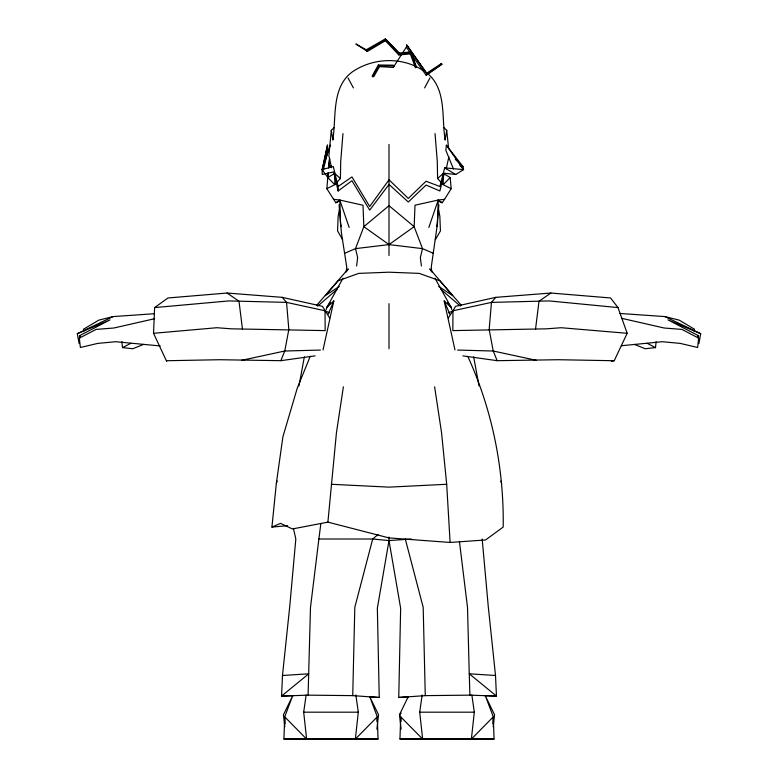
<?xml version="1.0" encoding="UTF-8"?>
<svg xmlns="http://www.w3.org/2000/svg" width="778" height="778" viewBox="0 0 778 778"><rect width="100%" height="100%" fill="white"/><g stroke="black" fill="none" stroke-linecap="round" stroke-linejoin="round"><path stroke-width="1.17" d="M323.366 169.896L327.956 150.349L327.48 145.155L322.092 169.623L327.801 177.54L334.793 173.397L334.783 184.678L326.828 188.684L335.843 202.766L339.889 201.084L339.782 200.034L333.402 199.294M389 537.073L389 540.574L377.349 608.231L379.246 697.487L352.726 695.629L354.817 607.317L372.701 539.008L378.137 534.476M627.175 333.295L618.004 307.582L610.584 297.964L550.892 293.034L495.79 297.342L455.587 306.318L452.952 310.782L452.845 330.611L546.652 328.822L561.152 327.723L627.175 333.295L614.202 360.729L611.352 361.342M482.175 539.008L488.244 606.286L495.508 675.489L496.452 696.067L469.912 695.153L425.274 695.629L398.754 697.487L400.651 608.231L389 540.574L372.701 539.008L318.873 539.008L310.49 607.414L308.088 695.153L281.548 696.067L282.492 675.489L289.756 606.286L295.825 539.008L293.432 528.388M326.828 188.684L328.219 172.706L327.801 177.54L334.783 184.678L340.414 178.561L340.706 161.659L342.952 133.563M451.172 188.684L443.217 184.678L437.586 178.561L443.207 173.397L450.199 177.54L451.172 188.684L444.598 199.294L438.218 200.034L437.528 223.208L431.236 267.262L431.868 272.037M376.883 729.219L378.536 714.758L369.851 696.913L377.291 716.839L378.04 738.993L283.941 738.993L284.69 716.839L292.645 695.863L283.445 714.758L284.826 726.808M493.174 726.808L494.555 714.758L485.355 695.863L493.31 716.839L494.059 738.993L399.96 738.993L400.709 716.839L399.464 714.758L408.149 696.913M166.648 361.342L153.519 333.295L154.618 307.582L168.009 297.964L227.108 293.034L282.21 297.342L322.413 306.318L329.629 317.949M436.857 226.631L438.909 204.799M376.97 721.478L377.291 716.839L355.351 739.1L358.288 712.181L355.847 694.958M492.834 723.793L493.31 716.839L471.371 739.1L474.308 712.181L471.867 694.958M333.927 127.806L331.302 130.344L332.838 139.836C336.436 117.322 331.282 87.554 352.084 72.053C372.555 57.757 401.886 56.473 422.853 70.38M328.744 166.667L329.376 159.422M310.208 356.382L297.235 388.241L282.929 436.662L276.346 483.323L271.93 527.076L280.488 523.361L292.431 528.952L327.898 522.135L336.446 432.733L343.38 386.792M459.817 165.218L463.095 168.719L463.095 166.735L446.329 145.155L445.862 150.349L453.477 169.011M328.724 167.97L329.648 158.401M634.391 344.391L645.244 348.739L655.494 347.61L656.126 341.678M698.868 343.623L700.696 333.704L667.971 319.875L697.992 335.444L698.673 338.158L697.623 347.474L680.225 343.399L662.292 341.717L621.359 345.743M535.536 329.104L539.008 301.232L550.892 293.034M356.596 265.998L357.656 257.576L355.507 248.629L363.851 226.661L362.995 205.227L339.782 200.034L335.843 202.766M318.873 539.008L320.867 523.526M346.132 272.037L346.764 267.262L341.386 232.651L339.091 204.799M694.229 331.603L694.54 329.25L679.243 320.157L664.937 316.588L619.978 313.466M285.166 723.793L284.69 716.839L306.629 739.1L303.692 712.181L306.133 694.958M401.03 721.478L400.709 716.839L422.649 739.1L419.712 712.181L422.153 694.958M331.302 130.344L328.89 155.649L331.535 167.717M444.539 137.628L445.162 139.836L446.698 130.344L444.073 127.806M697.603 337.652L697.992 335.444M339.364 209.554L338.148 216.313L337.574 230.901L342.621 239.692M298.966 385.937L304.344 356.859M446.232 168.816L448.867 156.748M323.035 349.925L333.82 300.95L326.906 307.32L326.147 309.615M327.48 145.155L322.588 168.719L323.259 166.424M160.219 345.947L115.708 341.717L97.775 343.399L80.377 347.474L79.327 338.158L80.008 335.444L110.029 319.875L77.304 333.704L79.132 343.623M463.591 169.623L444.695 167.863L439.881 186.496L426.033 181.255L408.304 198.409L389 179.806L369.696 206.52L351.967 176.946L338.119 186.496L338.148 190.98L351.919 180.739L369.706 210.128L389 184.405L408.294 202.017L426.081 185.047L439.852 190.98L444.296 173.241L455.714 174.496L463.591 169.623L446.329 145.155M332.838 139.836L333.461 137.628M324.601 161.834L327.956 150.349M338.148 190.98L333.704 171.899L322.286 174.496L322.092 169.623L323.23 166.278M323.979 164.051L330.397 145.087M428.843 227.448L438.218 200.034L442.157 202.766L444.598 199.294M276.346 483.323L277.172 481.076M166.638 360.729L219.727 359.718L280.839 360.681L284.777 351.014L288.832 329.483L286.547 302.389L282.21 297.342M328.112 314.273L333.82 300.95M378.332 65.012L379.489 66.626L393.211 67.433L393.999 65.916L393.162 65.167L378.332 65.012L372.059 76.195M424.594 87.914L429.952 77.975M343.01 278.232L326.906 307.32L330.387 302.477M347.037 270.958L348.194 268.887L316.627 305.384M372.594 76.886L378.828 65.77L393.999 65.916M406.33 47.166L407.234 45.581L406.505 44.832L427.21 74.075L426.208 75.291L406.33 47.166L393.211 67.433M373.732 76.711L379.489 66.626M435.379 239.692L440.426 230.901L439.852 216.313L438.636 209.554M448.371 317.949L452.952 310.782L491.453 302.389L549.161 300.921L618.004 307.582M385.353 40.719L386.141 39.649L385.314 38.9L366.244 49.782L355.886 43.976L367.411 51.406L385.353 40.719L398.842 54.946L410.337 53.906L411.348 52.7L399.746 53.808L398.842 54.946M495.79 297.342L491.453 302.389L489.168 329.483L493.223 351.014L497.161 360.681L558.273 359.718L614.202 360.729M450.199 177.54L443.217 184.678L443.207 173.397M329.658 167.26L331.292 165.656M401.176 713.154L399.464 714.758L401.117 729.219M317.667 306.133L336.962 289.465M426.597 73.317L441.369 63.543M426.208 75.291L441.943 64.185L440.747 64.049M441.943 64.185L427.21 74.075L407.234 45.581M339.315 286.411L325.311 295.63L338.187 280.761L358.755 273.389L389 272.193L419.245 273.389L439.813 280.761L461.373 305.384M77.304 333.704L113.063 316.588L154.472 313.719M366.739 50.551L367.411 51.406L366.244 49.782L366.739 50.551L386.141 39.649L399.746 53.808L385.314 38.9M79.327 338.158L96.073 329.405L113.812 328.015L154.657 318.708M121.874 341.678L122.506 347.61L130.762 343.341M448.721 312.805L452.952 310.782M344.44 253.375L355.507 248.629L389 244.603L422.493 248.629L433.56 253.375M143.609 344.391L132.756 348.739L122.506 347.61M322.092 169.623L333.305 166.511L338.119 186.496M113.063 316.588L98.757 320.157L83.46 329.25L83.771 331.603M438.218 200.034L415.005 205.227L414.149 226.661L422.493 248.629L420.344 257.576L421.404 265.998M241.666 360.321L284.777 351.014L320.4 350.061M280.839 360.681L315.119 355.867M399.017 53.05L410.726 51.941M389 540.574L411.28 539.008M154.618 307.582L228.839 300.921L286.547 302.389L325.048 310.782L329.279 312.805M153.519 333.295L216.848 327.723L231.348 328.822L325.155 330.611L325.048 310.782M271.93 527.076L287.617 525.714M398.754 697.487L408.392 696.728M327.898 522.135L389 537.909L450.102 542.461L485.569 539.961L503.201 527.056C504.037 468.337 492.221 409.831 467.792 356.382M282.492 675.489L308.749 673.797L281.548 696.067L293.355 695.639M283.941 738.993L378.04 738.993M399.96 738.993L494.059 738.993M450.102 542.461L446.689 484.276L389 487.135L331.311 484.276M303.692 712.181L358.288 712.181M419.712 712.181L474.308 712.181M308.088 695.153L352.726 695.629M457.6 350.061L493.223 351.014L536.334 360.321M484.645 695.639L496.452 696.067L469.251 673.797L467.51 607.414L459.419 541.41M495.508 675.489L469.251 673.797L469.912 695.153M369.608 696.728L379.246 697.487M462.881 355.867L497.161 360.681M622.176 318.435L664.188 328.015L681.927 329.405L698.673 338.158M438.111 201.084L442.157 202.766M664.937 316.588L700.696 333.704M647.238 343.341L655.494 347.61M444.695 167.863L455.714 174.496M438.685 286.411L452.689 295.63L429.806 268.887L430.963 270.958M227.108 293.034L238.992 301.232L242.464 329.104M441.038 289.465L460.333 306.133M334.793 173.397L340.414 178.561M454.965 349.925L444.18 300.95L451.094 307.32L451.853 309.615M455.344 159.364L463.095 166.735M427.822 73.784C446.757 89.645 441.427 118.091 445.162 139.836M447.613 302.477L451.094 307.32L434.99 278.232M348.048 77.975L353.406 87.914M444.18 300.95L449.888 314.273M410.337 53.906L415.481 67.822M500.828 481.076L501.654 483.323M411.727 53.779L416.318 66.82M411.883 55.219L416.123 67.258M339.782 200.034L349.157 227.448M405.299 539.008L423.183 607.317L425.274 695.629M341.143 226.631L340.472 223.208L339.889 201.084M473.656 356.859L479.034 385.937M80.008 335.444L80.397 337.652M446.698 130.344L448.624 148.627M434.62 386.792L441.554 432.733L446.689 484.276M435.048 133.563L437.294 161.659L437.586 178.561M389 144.407L389 255.515M389 303.692L389 348.729M389 205.693L363.851 226.661L389 244.603L414.149 226.661L389 205.693"/></g></svg>
